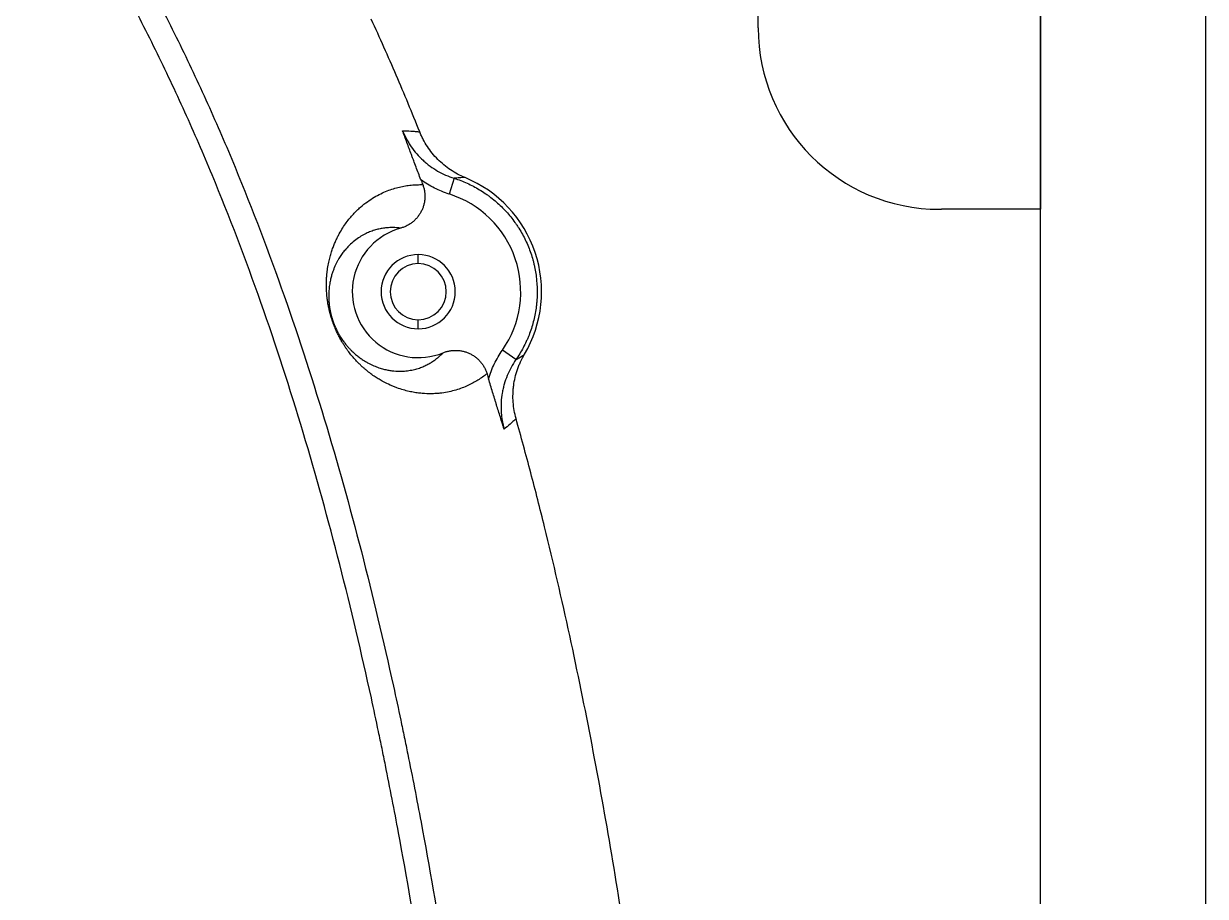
# Model space of a CAD drawing. Header units: millimetres. Extents: x -33000 to 294000, y 0 to 42408.
# Drawn here: x 57414.5 to 57486.2, y 18822.9 to 18875.9 of the extents above; entities that cross this region are included whole.
import ezdxf

# ---------------------------------------------------------------- set-up
doc = ezdxf.new("R2010")
doc.units = ezdxf.units.MM
doc.header["$LTSCALE"] = 50
doc.linetypes.add('DASHDOT', pattern=[22, 20, -1, 0, -1])
doc.layers.add('arch', color=8, linetype='Continuous')

msp = doc.modelspace()

# ---------------------------------------------------------------- linework, layer by layer
at = {"layer": 'arch'}
for p, q in [((57486.206, 20554.605), (57486.206, 18334.605)), ((57476.206, 18344.605), (57476.206, 19804.605))]:
    msp.add_line(p, q, dxfattribs=at)
at = {"layer": 'arch', "linetype": 'DASHDOT'}
for p, q in [((57476.206, 18924.604), (57476.206, 18864.604)), ((57459.082, 18875.605), (57459.082, 18913.605)), ((57476.206, 18864.604), (57470.206, 18864.604))]:
    msp.add_line(p, q, dxfattribs=at)
at = {"layer": 'arch', "linetype": 'Continuous'}
for p, q in [((57440.636, 18866.486), (57440.334, 18865.532)), ((57438.458, 18861.305), (57438.458, 18861.855)), ((57438.458, 18857.355), (57438.458, 18857.905)), ((57444.381, 18855.481), (57443.56, 18856.053))]:
    msp.add_line(p, q, dxfattribs=at)
at = {"layer": 'arch', "linetype": 'DASHDOT'}
for centre, start in [((57470.082, 18875.605), 180), ((57470.206, 18875.604), 269.35263)]:
    msp.add_arc(centre, 11, start, 270, dxfattribs=at)
at = {"layer": 'arch', "linetype": 'Continuous'}
for radius, start, end in [(7.482, 329.46709, 67.6557), (6.217, 325.15351, 72.43829), (4, 105.43805, 292.09048), (2.25, 90, 270), (2.25, 270, 90), (1.7, 90, 270), (1.7, 270, 90)]:
    msp.add_arc((57438.458, 18859.605), radius, start, end, dxfattribs=at)
for points, knots in [([(57311.261, 18936.073, 0), (57314.055, 18935.857, 0), (57316.84, 18935.597, 0), (57322.388, 18934.985, 0), (57325.152, 18934.633, 0), (57330.658, 18933.83, 0), (57333.4, 18933.38, 0), (57338.86, 18932.373, 0), (57341.578, 18931.816, 0), (57346.988, 18930.586, 0), (57349.68, 18929.913, 0), (57355.036, 18928.438, 0), (57357.699, 18927.636, 0), (57361.67, 18926.326, 0), (57362.99, 18925.871, 0), (57365.621, 18924.924, 0), (57366.932, 18924.431, 0), (57368.892, 18923.661, 0), (57369.87, 18923.269, 0), (57370.846, 18922.865, 0), (57371.333, 18922.66, 0), (57371.496, 18922.592, 0), (57371.82, 18922.455, 0), (57373.278, 18921.834, 0), (57374.722, 18921.189, 0), (57377.265, 18920.004, 0), (57379.784, 18918.78, 0), (57383.49, 18916.821, 0), (57385.91, 18915.429, 0), (57388.302, 18913.993, 0), (57389.485, 18913.252, 0), (57391.823, 18911.724, 0), (57392.978, 18910.936, 0), (57395.258, 18909.312, 0), (57396.383, 18908.475, 0), (57398.048, 18907.18, 0), (57398.874, 18906.523, 0), (57399.828, 18905.74, 0), (57400.234, 18905.4, 0), (57400.505, 18905.172, 0), (57400.64, 18905.058, 0), (57401.85, 18904.03, 0), (57402.901, 18903.095, 0), (57404.952, 18901.185, 0), (57405.953, 18900.209, 0), (57407.903, 18898.217, 0), (57408.853, 18897.201, 0), (57410.701, 18895.127, 0), (57411.6, 18894.069, 0), (57413.347, 18891.912, 0), (57414.194, 18890.813, 0), (57415.837, 18888.572, 0), (57416.632, 18887.431, 0), (57417.786, 18885.687, 0), (57418.164, 18885.1, 0), (57418.907, 18883.916, 0), (57419.271, 18883.319, 0), (57419.989, 18882.115, 0), (57420.342, 18881.508, 0), (57421.036, 18880.285, 0), (57421.377, 18879.668, 0), (57421.797, 18878.892, 0), (57421.881, 18878.737, 0), (57422.047, 18878.426, 0), (57422.13, 18878.27, 0), (57422.378, 18877.802, 0), (57422.869, 18876.865, 0), (57423.346, 18875.924, 0), (57424.283, 18874.034, 0), (57424.885, 18872.767, 0), (57426.046, 18870.218, 0), (57426.605, 18868.937, 0), (57428.222, 18865.072, 0), (57429.221, 18862.468, 0), (57431.085, 18857.215, 0), (57431.95, 18854.566, 0), (57433.562, 18849.228, 0), (57434.31, 18846.539, 0), (57435.704, 18841.127, 0), (57436.35, 18838.404, 0), (57437.103, 18834.981, 0), (57437.324, 18833.953, 0), (57437.539, 18832.922, 0), (57437.682, 18832.235, 0), (57437.752, 18831.891, 0), (57438.101, 18830.171, 0), (57438.369, 18828.795, 0), (57439.143, 18824.667, 0), (57439.619, 18821.914, 0), (57440.499, 18816.406, 0), (57440.904, 18813.651, 0), (57442.026, 18805.385, 0), (57442.651, 18799.871, 0), (57443.445, 18791.597, 0), (57443.686, 18788.839, 0), (57444.119, 18783.32, 0), (57444.31, 18780.561, 0), (57444.814, 18772.28, 0), (57445.293, 18761.234, 0), (57445.44, 18750.181, 0), (57445.441, 18739.125, 0), (57445.368, 18733.595, 0), (57445.056, 18722.531, 0), (57444.817, 18716.997, 0), (57444.314, 18708.693, 0), (57444.122, 18705.924, 0), (57443.688, 18700.386, 0), (57443.446, 18697.616, 0), (57442.914, 18692.076, 0), (57442.624, 18689.305, 0), (57442.147, 18685.147, 0), (57441.981, 18683.761, 0), (57441.634, 18680.989, 0), (57441.453, 18679.603, 0), (57440.511, 18672.671, 0), (57439.635, 18667.154, 0), (57438.09, 18658.931, 0), (57437.537, 18656.198, 0), (57436.339, 18650.755, 0), (57435.695, 18648.044, 0), (57434.304, 18642.645, 0), (57433.556, 18639.958, 0), (57431.94, 18634.611, 0), (57431.071, 18631.951, 0), (57430.015, 18628.978, 0), (57429.897, 18628.648, 0), (57429.657, 18627.988, 0), (57429.537, 18627.658, 0), (57429.172, 18626.672, 0), (57428.429, 18624.705, 0), (57427.647, 18622.759, 0), (57426.028, 18618.896, 0), (57424.874, 18616.36, 0), (57423.327, 18613.246, 0), (57423.012, 18612.626, 0), (57422.372, 18611.391, 0), (57422.047, 18610.776, 0), (57421.054, 18608.942, 0), (57420.369, 18607.731, 0), (57419.301, 18605.936, 0), (57418.938, 18605.341, 0), (57418.197, 18604.159, 0), (57417.82, 18603.572, 0), (57416.665, 18601.823, 0), (57415.865, 18600.673, 0), (57414.618, 18598.972, 0), (57414.195, 18598.409, 0), (57413.657, 18597.711, 0), (57413.549, 18597.571, 0), (57413.332, 18597.293, 0), (57413.005, 18596.877, 0), (57411.795, 18595.366, 0), (57410.661, 18594.033, 0), (57408.801, 18591.949, 0), (57407.849, 18590.932, 0), (57405.902, 18588.948, 0), (57404.908, 18587.979, 0), (57402.877, 18586.091, 0), (57401.841, 18585.17, 0), (57399.729, 18583.374, 0), (57398.653, 18582.499, 0), (57396.462, 18580.792, 0), (57395.348, 18579.961, 0), (57393.081, 18578.342, 0), (57391.928, 18577.554, 0), (57390.172, 18576.403, 0), (57389.288, 18575.835, 0), (57388.243, 18575.187, 0), (57387.793, 18574.912, 0), (57387.493, 18574.729, 0), (57387.342, 18574.638, 0), (57385.985, 18573.822, 0), (57384.77, 18573.121, 0), (57382.32, 18571.768, 0), (57379.851, 18570.461, 0), (57377.348, 18569.243, 0), (57373.569, 18567.478, 0), (57371.017, 18566.385, 0), (57365.855, 18564.349, 0), (57363.244, 18563.406, 0), (57357.969, 18561.655, 0), (57355.306, 18560.848, 0), (57351.273, 18559.731, 0), (57349.923, 18559.374, 0), (57347.888, 18558.861, 0), (57347.209, 18558.694, 0), (57346.187, 18558.449, 0), (57345.847, 18558.368, 0), (57345.164, 18558.208, 0), (57343.457, 18557.813, 0), (57341.745, 18557.442, 0), (57339.686, 18557.017, 0), (57338.999, 18556.879, 0), (57337.624, 18556.61, 0), (57336.936, 18556.479, 0), (57333.493, 18555.842, 0), (57330.731, 18555.388, 0), (57325.192, 18554.579, 0), (57322.415, 18554.225, 0), (57318.239, 18553.765, 0), (57316.846, 18553.623, 0), (57314.055, 18553.361, 0), (57312.659, 18553.242, 0), (57311.262, 18553.134, 0)], [0, 0, 0, 0, 0.015625, 0.015625, 0.03125, 0.03125, 0.046875, 0.046875, 0.0625, 0.0625, 0.078125, 0.078125, 0.09375, 0.09375, 0.101562, 0.101562, 0.109375, 0.109375, 0.113281, 0.115234, 0.115234, 0.116211, 0.116211, 0.117187, 0.125, 0.125, 0.132812, 0.140625, 0.148437, 0.148437, 0.15625, 0.15625, 0.164062, 0.164062, 0.171875, 0.171875, 0.175781, 0.177734, 0.178711, 0.178711, 0.179687, 0.179687, 0.1875, 0.1875, 0.195312, 0.195312, 0.203125, 0.203125, 0.210937, 0.210937, 0.21875, 0.21875, 0.226562, 0.226562, 0.230469, 0.230469, 0.234375, 0.234375, 0.238281, 0.238281, 0.242187, 0.242187, 0.243164, 0.243164, 0.244141, 0.244141, 0.246094, 0.25, 0.25, 0.257812, 0.257812, 0.265625, 0.265625, 0.28125, 0.28125, 0.296875, 0.296875, 0.3125, 0.3125, 0.328125, 0.328125, 0.332031, 0.333984, 0.333984, 0.335937, 0.335937, 0.34375, 0.34375, 0.359375, 0.359375, 0.375, 0.375, 0.40625, 0.40625, 0.421875, 0.421875, 0.4375, 0.4375, 0.46875, 0.5, 0.5, 0.53125, 0.53125, 0.5625, 0.5625, 0.578125, 0.578125, 0.59375, 0.59375, 0.609375, 0.609375, 0.617187, 0.617187, 0.625, 0.625, 0.65625, 0.65625, 0.671875, 0.671875, 0.6875, 0.6875, 0.703125, 0.703125, 0.71875, 0.71875, 0.720703, 0.720703, 0.722656, 0.722656, 0.726562, 0.734375, 0.734375, 0.75, 0.75, 0.753906, 0.753906, 0.757812, 0.757812, 0.765625, 0.765625, 0.769531, 0.769531, 0.773437, 0.773437, 0.78125, 0.78125, 0.785156, 0.785156, 0.786133, 0.786133, 0.787109, 0.789062, 0.796875, 0.796875, 0.804687, 0.804687, 0.8125, 0.8125, 0.820312, 0.820312, 0.828125, 0.828125, 0.835937, 0.835937, 0.84375, 0.84375, 0.847656, 0.849609, 0.850586, 0.850586, 0.851562, 0.851562, 0.859375, 0.859375, 0.867187, 0.875, 0.875, 0.890625, 0.890625, 0.90625, 0.90625, 0.921875, 0.921875, 0.929687, 0.929687, 0.933594, 0.933594, 0.935547, 0.935547, 0.9375, 0.945312, 0.945312, 0.949219, 0.949219, 0.953125, 0.953125, 0.96875, 0.96875, 0.984375, 0.984375, 0.992187, 0.992187, 1, 1, 1, 1]), ([(57311.146, 18554.627, 0), (57313.918, 18554.842, 0), (57316.683, 18555.1, 0), (57322.196, 18555.708, 0), (57324.944, 18556.058, 0), (57330.422, 18556.856, 0), (57333.152, 18557.304, 0), (57338.594, 18558.308, 0), (57341.305, 18558.863, 0), (57346.705, 18560.092, 0), (57349.395, 18560.766, 0), (57353.412, 18561.874, 0), (57354.748, 18562.26, 0), (57356.414, 18562.765, 0), (57356.747, 18562.867, 0), (57357.412, 18563.073, 0), (57358.408, 18563.385, 0), (57359.401, 18563.706, 0), (57362.699, 18564.798, 0), (57365.308, 18565.74, 0), (57370.462, 18567.771, 0), (57373.006, 18568.861, 0), (57376.769, 18570.619, 0), (57379.259, 18571.833, 0), (57381.711, 18573.133, 0), (57384.144, 18574.479, 0), (57385.35, 18575.175, 0), (57386.695, 18575.986, 0), (57386.844, 18576.077, 0), (57387.142, 18576.258, 0), (57387.587, 18576.531, 0), (57388.622, 18577.175, 0), (57389.499, 18577.739, 0), (57391.238, 18578.882, 0), (57392.379, 18579.665, 0), (57394.624, 18581.274, 0), (57395.728, 18582.1, 0), (57397.897, 18583.796, 0), (57398.962, 18584.666, 0), (57401.052, 18586.451, 0), (57402.077, 18587.366, 0), (57404.086, 18589.245, 0), (57405.07, 18590.208, 0), (57406.994, 18592.182, 0), (57407.935, 18593.194, 0), (57409.773, 18595.268, 0), (57410.67, 18596.329, 0), (57411.762, 18597.689, 0), (57411.98, 18597.963, 0), (57412.303, 18598.376, 0), (57412.411, 18598.514, 0), (57412.625, 18598.79, 0), (57413.158, 18599.484, 0), (57413.679, 18600.183, 0), (57414.906, 18601.874, 0), (57415.694, 18603.018, 0), (57417.209, 18605.337, 0), (57417.936, 18606.512, 0), (57419.337, 18608.891, 0), (57420.01, 18610.095, 0), (57421.313, 18612.525, 0), (57421.942, 18613.752, 0), (57423.768, 18617.466, 0), (57424.903, 18619.986, 0), (57426.495, 18623.823, 0), (57427.264, 18625.756, 0), (57427.994, 18627.709, 0), (57428.293, 18628.526, 0), (57428.353, 18628.689, 0), (57428.471, 18629.017, 0), (57428.648, 18629.507, 0), (57428.823, 18629.999, 0), (57429.861, 18632.949, 0), (57430.714, 18635.588, 0), (57432.302, 18640.893, 0), (57433.036, 18643.559, 0), (57434.403, 18648.915, 0), (57435.036, 18651.604, 0), (57436.213, 18657.004, 0), (57436.757, 18659.714, 0), (57437.77, 18665.151, 0), (57438.473, 18669.242, 0), (57439.204, 18674.036, 0), (57439.548, 18676.437, 0), (57439.692, 18677.468, 0), (57439.787, 18678.155, 0), (57439.833, 18678.498, 0), (57440.251, 18681.591, 0), (57440.931, 18687.088, 0), (57441.502, 18692.583, 0), (57442.026, 18698.076, 0), (57442.264, 18700.822, 0), (57442.691, 18706.313, 0), (57442.88, 18709.058, 0), (57443.376, 18717.292, 0), (57443.611, 18722.778, 0), (57443.917, 18733.748, 0), (57443.988, 18739.231, 0), (57443.987, 18750.193, 0), (57443.913, 18755.673, 0), (57443.603, 18766.628, 0), (57443.366, 18772.104, 0), (57442.869, 18780.314, 0), (57442.68, 18783.051, 0), (57442.253, 18788.522, 0), (57442.015, 18791.257, 0), (57441.23, 18799.461, 0), (57440.614, 18804.928, 0), (57439.507, 18813.124, 0), (57439.108, 18815.855, 0), (57438.24, 18821.317, 0), (57437.772, 18824.046, 0), (57437.009, 18828.14, 0), (57436.745, 18829.504, 0), (57436.402, 18831.209, 0), (57436.332, 18831.55, 0), (57436.192, 18832.232, 0), (57435.98, 18833.254, 0), (57435.18, 18836.994, 0), (57434.384, 18840.371, 0), (57433.011, 18845.741, 0), (57432.275, 18848.408, 0), (57430.687, 18853.705, 0), (57429.835, 18856.334, 0), (57428, 18861.546, 0), (57427.016, 18864.13, 0), (57425.423, 18867.966, 0), (57424.323, 18870.511, 0), (57423.137, 18873.026, 0), (57422.214, 18874.901, 0), (57421.744, 18875.836, 0), (57421.18, 18876.921, 0), (57420.934, 18877.385, 0), (57420.77, 18877.694, 0), (57420.688, 18877.848, 0), (57419.942, 18879.236, 0), (57419.259, 18880.453, 0), (57418.197, 18882.249, 0), (57417.837, 18882.843, 0), (57417.104, 18884.02, 0), (57416.731, 18884.603, 0), (57415.593, 18886.337, 0), (57414.808, 18887.472, 0), (57413.185, 18889.699, 0), (57412.348, 18890.791, 0), (57410.622, 18892.934, 0), (57409.733, 18893.985, 0), (57407.905, 18896.046, 0), (57406.965, 18897.055, 0), (57405.035, 18899.033, 0), (57404.045, 18900.002, 0), (57402.014, 18901.898, 0), (57400.973, 18902.826, 0), (57399.774, 18903.847, 0), (57399.641, 18903.96, 0), (57399.373, 18904.186, 0), (57399.238, 18904.298, 0), (57398.835, 18904.634, 0), (57398.024, 18905.301, 0), (57397.205, 18905.954, 0), (57395.555, 18907.238, 0), (57394.44, 18908.069, 0), (57392.179, 18909.68, 0), (57391.035, 18910.462, 0), (57388.717, 18911.977, 0), (57387.544, 18912.712, 0), (57385.171, 18914.136, 0), (57382.772, 18915.515, 0), (57379.096, 18917.457, 0), (57376.597, 18918.67, 0), (57374.075, 18919.844, 0), (57372.802, 18920.411, 0), (57371.358, 18921.029, 0), (57371.197, 18921.097, 0), (57370.875, 18921.233, 0), (57370.714, 18921.301, 0), (57370.231, 18921.503, 0), (57369.263, 18921.903, 0), (57368.293, 18922.292, 0), (57366.35, 18923.054, 0), (57365.049, 18923.542, 0), (57362.44, 18924.48, 0), (57361.131, 18924.93, 0), (57357.193, 18926.227, 0), (57354.552, 18927.02, 0), (57349.241, 18928.48, 0), (57346.572, 18929.146, 0), (57341.207, 18930.364, 0), (57338.511, 18930.915, 0), (57333.097, 18931.912, 0), (57330.378, 18932.358, 0), (57324.919, 18933.152, 0), (57322.178, 18933.501, 0), (57316.677, 18934.107, 0), (57313.916, 18934.365, 0), (57311.146, 18934.58, 0)], [0, 0, 0, 0, 0.015625, 0.015625, 0.03125, 0.03125, 0.046875, 0.046875, 0.0625, 0.0625, 0.078125, 0.078125, 0.085938, 0.085938, 0.087891, 0.087891, 0.089844, 0.09375, 0.09375, 0.109375, 0.109375, 0.125, 0.125, 0.132812, 0.140625, 0.140625, 0.148437, 0.148437, 0.149414, 0.149414, 0.150391, 0.152344, 0.15625, 0.15625, 0.164062, 0.164062, 0.171875, 0.171875, 0.179687, 0.179687, 0.1875, 0.1875, 0.195312, 0.195312, 0.203125, 0.203125, 0.210938, 0.210938, 0.212891, 0.212891, 0.213867, 0.213867, 0.214844, 0.21875, 0.21875, 0.226563, 0.226563, 0.234375, 0.234375, 0.242188, 0.242188, 0.25, 0.25, 0.265625, 0.265625, 0.273438, 0.277344, 0.277344, 0.27832, 0.27832, 0.279297, 0.28125, 0.28125, 0.296875, 0.296875, 0.3125, 0.3125, 0.328125, 0.328125, 0.34375, 0.34375, 0.359375, 0.367188, 0.371094, 0.373047, 0.373047, 0.375, 0.375, 0.390625, 0.40625, 0.40625, 0.421875, 0.421875, 0.4375, 0.4375, 0.46875, 0.46875, 0.5, 0.5, 0.53125, 0.53125, 0.5625, 0.5625, 0.578125, 0.578125, 0.59375, 0.59375, 0.625, 0.625, 0.640625, 0.640625, 0.65625, 0.65625, 0.664063, 0.664063, 0.666016, 0.666016, 0.667969, 0.671875, 0.6875, 0.6875, 0.703125, 0.703125, 0.71875, 0.71875, 0.734375, 0.734375, 0.742188, 0.75, 0.75, 0.753906, 0.755859, 0.756836, 0.756836, 0.757813, 0.757813, 0.765625, 0.765625, 0.769531, 0.769531, 0.773438, 0.773438, 0.78125, 0.78125, 0.789063, 0.789063, 0.796875, 0.796875, 0.804688, 0.804688, 0.8125, 0.8125, 0.820313, 0.820313, 0.821289, 0.821289, 0.822266, 0.822266, 0.824219, 0.828125, 0.828125, 0.835938, 0.835938, 0.84375, 0.84375, 0.851563, 0.851563, 0.859375, 0.867188, 0.875, 0.875, 0.882813, 0.882813, 0.883789, 0.883789, 0.884766, 0.884766, 0.886719, 0.890625, 0.890625, 0.898438, 0.898438, 0.90625, 0.90625, 0.921875, 0.921875, 0.9375, 0.9375, 0.953125, 0.953125, 0.96875, 0.96875, 0.984375, 0.984375, 1, 1, 1, 1]), ([(57438.548, 18869.303, 0), (57438.088, 18870.454, 0), (57437.614, 18871.599, 0), (57436.635, 18873.877, 0), (57436.131, 18875.009, 0), (57435.61, 18876.134, 0)], [0, 0, 0, 0, 0.5, 0.5, 1, 1, 1, 1]), ([(57437.505, 18869.369, 0), (57437.575, 18869.198, 0), (57437.653, 18869.032, 0), (57437.785, 18868.79, 0), (57437.831, 18868.71, 0), (57437.904, 18868.593, 0), (57437.928, 18868.554, 0), (57437.979, 18868.477, 0), (57438.005, 18868.439, 0), (57438.136, 18868.25, 0), (57438.249, 18868.106, 0), (57438.489, 18867.831, 0), (57438.616, 18867.701, 0), (57438.817, 18867.516, 0), (57438.886, 18867.456, 0), (57438.992, 18867.368, 0), (57439.028, 18867.339, 0), (57439.101, 18867.283, 0), (57439.138, 18867.255, 0), (57439.324, 18867.119, 0), (57439.477, 18867.018, 0), (57439.792, 18866.836, 0), (57439.955, 18866.753, 0), (57440.288, 18866.606, 0), (57440.46, 18866.541, 0), (57440.636, 18866.486, 0)], [0, 0, 0, 0, 0.125, 0.125, 0.1875, 0.1875, 0.21875, 0.21875, 0.25, 0.25, 0.375, 0.375, 0.5, 0.5, 0.5625, 0.5625, 0.59375, 0.59375, 0.625, 0.625, 0.75, 0.75, 0.875, 0.875, 1, 1, 1, 1]), ([(57438.618, 18866.397, 0), (57438.568, 18866.528, 0), (57438.519, 18866.658, 0), (57438.421, 18866.915, 0), (57438.373, 18867.043, 0), (57438.278, 18867.297, 0), (57438.23, 18867.423, 0), (57438.16, 18867.611, 0), (57438.137, 18867.674, 0), (57438.09, 18867.799, 0), (57438.067, 18867.861, 0), (57437.952, 18868.17, 0), (57437.862, 18868.413, 0), (57437.727, 18868.774, 0), (57437.683, 18868.894, 0), (57437.616, 18869.072, 0), (57437.583, 18869.162, 0), (57437.544, 18869.266, 0), (57437.527, 18869.31, 0), (57437.516, 18869.34, 0), (57437.51, 18869.355, 0), (57437.505, 18869.369, 0)], [0, 0, 0, 0, 0.125, 0.125, 0.25, 0.25, 0.375, 0.375, 0.4375, 0.4375, 0.5, 0.5, 0.75, 0.75, 0.875, 0.875, 0.9375, 0.96875, 0.984375, 0.984375, 1, 1, 1, 1]), ([(57437.505, 18869.369, 0), (57437.673, 18869.367, 0), (57437.841, 18869.362, 0), (57438.099, 18869.346, 0), (57438.186, 18869.34, 0), (57438.364, 18869.324, 0), (57438.454, 18869.315, 0), (57438.548, 18869.303, 0)], [0, 0, 0, 0, 0.5, 0.5, 0.75, 0.75, 1, 1, 1, 1]), ([(57441.303, 18866.526, 0), (57441.146, 18866.59, 0), (57440.994, 18866.661, 0), (57440.7, 18866.818, 0), (57440.415, 18866.989, 0), (57440.148, 18867.187, 0), (57439.891, 18867.398, 0), (57439.767, 18867.511, 0), (57439.528, 18867.751, 0), (57439.416, 18867.876, 0), (57439.205, 18868.135, 0), (57439.008, 18868.405, 0), (57438.838, 18868.693, 0), (57438.74, 18868.879, 0), (57438.721, 18868.917, 0), (57438.684, 18868.993, 0), (57438.666, 18869.031, 0), (57438.613, 18869.146, 0), (57438.579, 18869.224, 0), (57438.548, 18869.303, 0)], [0, 0, 0, 0, 0.125, 0.125, 0.25, 0.375, 0.375, 0.5, 0.5, 0.625, 0.625, 0.75, 0.875, 0.875, 0.90625, 0.90625, 0.9375, 0.9375, 1, 1, 1, 1]), ([(57442.63, 18854.626, 0), (57442.542, 18854.557, 0), (57442.453, 18854.49, 0), (57442.271, 18854.361, 0), (57442.178, 18854.299, 0), (57441.985, 18854.179, 0), (57441.886, 18854.121, 0), (57441.681, 18854.01, 0), (57441.574, 18853.957, 0), (57441.354, 18853.856, 0), (57441.239, 18853.807, 0), (57441, 18853.717, 0), (57440.875, 18853.675, 0), (57440.615, 18853.597, 0), (57440.479, 18853.563, 0), (57440.194, 18853.502, 0), (57440.045, 18853.476, 0), (57439.809, 18853.446, 0), (57439.729, 18853.437, 0), (57439.564, 18853.423, 0), (57439.48, 18853.418, 0), (57439.22, 18853.408, 0), (57439.038, 18853.409, 0), (57438.75, 18853.426, 0), (57438.651, 18853.434, 0), (57438.447, 18853.457, 0), (57438.342, 18853.471, 0), (57438.127, 18853.507, 0), (57438.015, 18853.528, 0), (57437.786, 18853.58, 0), (57437.668, 18853.61, 0), (57437.424, 18853.682, 0), (57437.297, 18853.722, 0), (57437.101, 18853.794, 0), (57437.035, 18853.819, 0), (57436.899, 18853.874, 0), (57436.83, 18853.903, 0), (57436.619, 18853.998, 0), (57436.473, 18854.069, 0), (57436.243, 18854.194, 0), (57436.165, 18854.239, 0), (57436.006, 18854.335, 0), (57435.924, 18854.387, 0), (57435.757, 18854.498, 0), (57435.671, 18854.558, 0), (57435.495, 18854.688, 0), (57435.404, 18854.759, 0), (57435.264, 18854.874, 0), (57435.217, 18854.914, 0), (57435.121, 18854.999, 0), (57435.072, 18855.043, 0), (57434.972, 18855.135, 0), (57434.922, 18855.184, 0), (57434.819, 18855.286, 0), (57434.766, 18855.339, 0), (57434.686, 18855.425, 0), (57434.659, 18855.454, 0), (57434.604, 18855.515, 0), (57434.576, 18855.546, 0), (57434.492, 18855.642, 0), (57434.435, 18855.71, 0), (57434.318, 18855.855, 0), (57434.257, 18855.933, 0), (57434.164, 18856.06, 0), (57434.133, 18856.104, 0), (57434.068, 18856.197, 0), (57434.035, 18856.245, 0), (57433.969, 18856.346, 0), (57433.934, 18856.4, 0), (57433.864, 18856.513, 0), (57433.829, 18856.572, 0), (57433.756, 18856.698, 0), (57433.719, 18856.764, 0), (57433.671, 18856.854, 0), (57433.662, 18856.872, 0), (57433.642, 18856.91, 0), (57433.633, 18856.928, 0), (57433.604, 18856.986, 0), (57433.584, 18857.025, 0), (57433.544, 18857.107, 0), (57433.525, 18857.149, 0), (57433.484, 18857.236, 0), (57433.464, 18857.282, 0), (57433.434, 18857.353, 0), (57433.423, 18857.377, 0), (57433.403, 18857.426, 0), (57433.392, 18857.451, 0), (57433.362, 18857.526, 0), (57433.342, 18857.578, 0), (57433.312, 18857.657, 0), (57433.302, 18857.683, 0), (57433.283, 18857.737, 0), (57433.273, 18857.764, 0), (57433.245, 18857.846, 0), (57433.209, 18857.954, 0), (57433.176, 18858.061, 0), (57433.157, 18858.127, 0), (57433.153, 18858.14, 0), (57433.145, 18858.167, 0), (57433.134, 18858.206, 0), (57433.124, 18858.244, 0), (57433.103, 18858.32, 0), (57433.091, 18858.369, 0), (57433.073, 18858.441, 0), (57433.068, 18858.465, 0), (57433.057, 18858.512, 0), (57433.052, 18858.535, 0), (57433.036, 18858.604, 0), (57433.027, 18858.648, 0), (57433.01, 18858.734, 0), (57433.002, 18858.775, 0), (57432.98, 18858.896, 0), (57432.968, 18858.973, 0), (57432.955, 18859.064, 0), (57432.952, 18859.082, 0), (57432.947, 18859.118, 0), (57432.945, 18859.136, 0), (57432.938, 18859.188, 0), (57432.934, 18859.222, 0), (57432.923, 18859.321, 0), (57432.917, 18859.384, 0), (57432.907, 18859.506, 0), (57432.902, 18859.564, 0), (57432.896, 18859.676, 0), (57432.893, 18859.73, 0), (57432.89, 18859.835, 0), (57432.889, 18859.886, 0), (57432.887, 18860.034, 0), (57432.888, 18860.127, 0), (57432.892, 18860.261, 0), (57432.894, 18860.304, 0), (57432.898, 18860.389, 0), (57432.901, 18860.43, 0), (57432.909, 18860.552, 0), (57432.916, 18860.629, 0), (57432.931, 18860.777, 0), (57432.94, 18860.848, 0), (57432.968, 18861.053, 0), (57432.99, 18861.18, 0), (57433.037, 18861.42, 0), (57433.063, 18861.533, 0), (57433.117, 18861.746, 0), (57433.145, 18861.847, 0), (57433.205, 18862.04, 0), (57433.235, 18862.132, 0), (57433.298, 18862.308, 0), (57433.33, 18862.392, 0), (57433.396, 18862.553, 0), (57433.429, 18862.63, 0), (57433.496, 18862.779, 0), (57433.531, 18862.851, 0), (57433.6, 18862.989, 0), (57433.634, 18863.055, 0), (57433.739, 18863.247, 0), (57433.81, 18863.366, 0), (57433.953, 18863.589, 0), (57434.024, 18863.693, 0), (57434.168, 18863.89, 0), (57434.24, 18863.982, 0), (57434.384, 18864.156, 0), (57434.456, 18864.238, 0), (57434.599, 18864.393, 0), (57434.671, 18864.466, 0), (57434.813, 18864.605, 0), (57434.884, 18864.67, 0), (57435.096, 18864.856, 0), (57435.236, 18864.966, 0), (57435.512, 18865.166, 0), (57435.649, 18865.255, 0), (57435.919, 18865.415, 0), (57436.052, 18865.486, 0), (57436.315, 18865.614, 0), (57436.444, 18865.67, 0), (57436.7, 18865.771, 0), (57436.826, 18865.814, 0), (57437.074, 18865.891, 0), (57437.197, 18865.924, 0), (57437.44, 18865.981, 0), (57437.56, 18866.005, 0), (57437.798, 18866.044, 0), (57438.034, 18866.074, 0), (57438.383, 18866.098, 0), (57438.616, 18866.101, 0), (57438.732, 18866.099, 0)], [0, 0, 0, 0, 0.03125, 0.03125, 0.0625, 0.0625, 0.09375, 0.09375, 0.125, 0.125, 0.15625, 0.15625, 0.1875, 0.1875, 0.21875, 0.21875, 0.25, 0.25, 0.265625, 0.265625, 0.28125, 0.28125, 0.3125, 0.3125, 0.328125, 0.328125, 0.34375, 0.34375, 0.359375, 0.359375, 0.375, 0.375, 0.390625, 0.390625, 0.398438, 0.398438, 0.40625, 0.40625, 0.421875, 0.421875, 0.429688, 0.429688, 0.4375, 0.4375, 0.445313, 0.445313, 0.453125, 0.453125, 0.457031, 0.457031, 0.460938, 0.460938, 0.464844, 0.464844, 0.46875, 0.46875, 0.470703, 0.470703, 0.472656, 0.472656, 0.476563, 0.476563, 0.480469, 0.480469, 0.482422, 0.482422, 0.484375, 0.484375, 0.486328, 0.486328, 0.488281, 0.488281, 0.490234, 0.490234, 0.490723, 0.490723, 0.491211, 0.491211, 0.492188, 0.492188, 0.493164, 0.493164, 0.494141, 0.494141, 0.494629, 0.494629, 0.495117, 0.495117, 0.496094, 0.496094, 0.496582, 0.496582, 0.49707, 0.49707, 0.498047, 0.499023, 0.499023, 0.499268, 0.499268, 0.499512, 0.5, 0.5, 0.500977, 0.500977, 0.501465, 0.501465, 0.501953, 0.501953, 0.50293, 0.50293, 0.503906, 0.503906, 0.505859, 0.505859, 0.506348, 0.506348, 0.506836, 0.506836, 0.507813, 0.507813, 0.509766, 0.509766, 0.511719, 0.511719, 0.513672, 0.513672, 0.515625, 0.515625, 0.519531, 0.519531, 0.521484, 0.521484, 0.523438, 0.523438, 0.527344, 0.527344, 0.53125, 0.53125, 0.539063, 0.539063, 0.546875, 0.546875, 0.554688, 0.554688, 0.5625, 0.5625, 0.570313, 0.570313, 0.578125, 0.578125, 0.585938, 0.585938, 0.59375, 0.59375, 0.609375, 0.609375, 0.625, 0.625, 0.640625, 0.640625, 0.65625, 0.65625, 0.671875, 0.671875, 0.6875, 0.6875, 0.71875, 0.71875, 0.75, 0.75, 0.78125, 0.78125, 0.8125, 0.8125, 0.84375, 0.84375, 0.875, 0.875, 0.90625, 0.90625, 0.9375, 0.96875, 1, 1, 1, 1]), ([(57438.732, 18866.099, 0), (57438.757, 18866.034, 0), (57438.8, 18865.901, 0), (57438.828, 18865.766, 0), (57438.85, 18865.629, 0), (57438.857, 18865.56, 0), (57438.864, 18865.42, 0), (57438.864, 18865.281, 0), (57438.842, 18865.075, 0), (57438.813, 18864.939, 0), (57438.786, 18864.838, 0), (57438.776, 18864.804, 0), (57438.754, 18864.738, 0), (57438.743, 18864.705, 0), (57438.706, 18864.608, 0), (57438.649, 18864.482, 0), (57438.58, 18864.362, 0), (57438.524, 18864.274, 0), (57438.504, 18864.246, 0), (57438.463, 18864.189, 0), (57438.442, 18864.161, 0), (57438.376, 18864.08, 0), (57438.284, 18863.977, 0), (57438.182, 18863.884, 0), (57438.101, 18863.818, 0), (57438.074, 18863.797, 0), (57438.017, 18863.756, 0), (57437.988, 18863.736, 0), (57437.901, 18863.679, 0), (57437.781, 18863.609, 0), (57437.593, 18863.523, 0), (57437.461, 18863.479, 0), (57437.393, 18863.461, 0)], [0, 0, 0, 0, 0.0625, 0.125, 0.125, 0.1875, 0.1875, 0.25, 0.3125, 0.375, 0.375, 0.40625, 0.40625, 0.4375, 0.4375, 0.5, 0.5625, 0.5625, 0.59375, 0.59375, 0.625, 0.625, 0.6875, 0.75, 0.75, 0.78125, 0.78125, 0.8125, 0.8125, 0.875, 0.9375, 1, 1, 1, 1]), ([(57441.303, 18866.526, 0), (57441.242, 18866.527, 0), (57441.184, 18866.526, 0), (57441.069, 18866.523, 0), (57441.014, 18866.52, 0), (57440.849, 18866.509, 0), (57440.742, 18866.498, 0), (57440.636, 18866.486, 0)], [0, 0, 0, 0, 0.25, 0.25, 0.5, 0.5, 1, 1, 1, 1]), ([(57440.636, 18866.486, 0), (57440.907, 18866.4, 0), (57441.17, 18866.299, 0), (57441.681, 18866.069, 0), (57441.929, 18865.939, 0), (57442.29, 18865.722, 0), (57442.408, 18865.647, 0), (57442.583, 18865.527, 0), (57442.641, 18865.487, 0), (57442.756, 18865.403, 0), (57442.812, 18865.361, 0), (57443.093, 18865.144, 0), (57443.305, 18864.96, 0), (57443.706, 18864.568, 0), (57443.894, 18864.36, 0), (57444.159, 18864.033, 0), (57444.244, 18863.921, 0), (57444.368, 18863.748, 0), (57444.408, 18863.69, 0), (57444.487, 18863.572, 0), (57444.526, 18863.513, 0), (57444.714, 18863.214, 0), (57444.85, 18862.968, 0), (57445.091, 18862.462, 0), (57445.197, 18862.203, 0), (57445.333, 18861.804, 0), (57445.375, 18861.669, 0), (57445.432, 18861.464, 0), (57445.45, 18861.395, 0), (57445.484, 18861.258, 0), (57445.499, 18861.189, 0), (57445.574, 18860.844, 0), (57445.616, 18860.566, 0), (57445.669, 18860.009, 0), (57445.679, 18859.729, 0), (57445.67, 18859.306, 0), (57445.663, 18859.165, 0), (57445.649, 18858.989, 0), (57445.646, 18858.953, 0), (57445.639, 18858.883, 0), (57445.628, 18858.777, 0), (57445.615, 18858.672, 0), (57445.566, 18858.323, 0), (57445.455, 18857.773, 0), (57445.282, 18857.239, 0), (57445.154, 18856.911, 0), (57445.127, 18856.846, 0), (57445.072, 18856.715, 0), (57445.043, 18856.65, 0), (57444.954, 18856.457, 0), (57444.891, 18856.33, 0), (57444.691, 18855.956, 0), (57444.543, 18855.715, 0), (57444.381, 18855.481, 0)], [0, 0, 0, 0, 0.0625, 0.0625, 0.125, 0.125, 0.15625, 0.15625, 0.171875, 0.171875, 0.1875, 0.1875, 0.25, 0.25, 0.3125, 0.3125, 0.34375, 0.34375, 0.359375, 0.359375, 0.375, 0.375, 0.4375, 0.4375, 0.5, 0.5, 0.53125, 0.53125, 0.546875, 0.546875, 0.5625, 0.5625, 0.625, 0.625, 0.6875, 0.6875, 0.71875, 0.71875, 0.726562, 0.726562, 0.734375, 0.75, 0.75, 0.8125, 0.875, 0.875, 0.890625, 0.890625, 0.90625, 0.90625, 0.9375, 0.9375, 1, 1, 1, 1]), ([(57437.393, 18863.461, 0), (57437.235, 18863.481, 0), (57437.075, 18863.493, 0), (57436.83, 18863.495, 0), (57436.747, 18863.493, 0), (57436.579, 18863.483, 0), (57436.493, 18863.476, 0), (57436.32, 18863.453, 0), (57436.232, 18863.439, 0), (57436.052, 18863.402, 0), (57435.961, 18863.38, 0), (57435.775, 18863.326, 0), (57435.681, 18863.295, 0), (57435.488, 18863.222, 0), (57435.39, 18863.18, 0), (57435.19, 18863.084, 0), (57435.088, 18863.029, 0), (57434.881, 18862.904, 0), (57434.777, 18862.834, 0), (57434.564, 18862.674, 0), (57434.456, 18862.585, 0), (57434.321, 18862.459, 0), (57434.296, 18862.435, 0), (57434.271, 18862.41, 0)], [0, 0, 0, 0, 0.178086, 0.178086, 0.26713, 0.26713, 0.356173, 0.356173, 0.445216, 0.445216, 0.534259, 0.534259, 0.623303, 0.623303, 0.712346, 0.712346, 0.801389, 0.801389, 0.890432, 0.890432, 0.979476, 0.979476, 1, 1, 1, 1]), ([(57434.271, 18862.41, 0), (57434.241, 18862.381, 0), (57434.212, 18862.35, 0), (57434.127, 18862.261, 0), (57434.072, 18862.2, 0), (57433.961, 18862.068, 0), (57433.906, 18861.997, 0), (57433.796, 18861.846, 0), (57433.741, 18861.766, 0), (57433.659, 18861.635, 0), (57433.631, 18861.589, 0), (57433.577, 18861.495, 0), (57433.55, 18861.446, 0), (57433.47, 18861.293, 0), (57433.418, 18861.183, 0), (57433.342, 18861.001, 0), (57433.317, 18860.938, 0), (57433.269, 18860.804, 0), (57433.245, 18860.734, 0), (57433.2, 18860.586, 0), (57433.178, 18860.508, 0), (57433.137, 18860.341, 0), (57433.118, 18860.252, 0), (57433.091, 18860.109, 0), (57433.083, 18860.06, 0), (57433.068, 18859.957, 0), (57433.061, 18859.903, 0), (57433.048, 18859.791, 0), (57433.043, 18859.732, 0), (57433.036, 18859.639, 0), (57433.034, 18859.607, 0), (57433.031, 18859.541, 0), (57433.029, 18859.507, 0), (57433.026, 18859.403, 0), (57433.026, 18859.33, 0), (57433.028, 18859.211, 0), (57433.03, 18859.17, 0), (57433.034, 18859.084, 0), (57433.036, 18859.039, 0), (57433.043, 18858.944, 0), (57433.048, 18858.895, 0), (57433.056, 18858.815, 0), (57433.06, 18858.788, 0), (57433.067, 18858.731, 0), (57433.071, 18858.702, 0), (57433.08, 18858.642, 0), (57433.084, 18858.611, 0), (57433.095, 18858.545, 0), (57433.101, 18858.512, 0), (57433.115, 18858.441, 0), (57433.122, 18858.403, 0), (57433.135, 18858.344, 0), (57433.139, 18858.324, 0), (57433.149, 18858.282, 0), (57433.154, 18858.261, 0), (57433.17, 18858.196, 0), (57433.182, 18858.151, 0), (57433.198, 18858.09, 0), (57433.202, 18858.078, 0), (57433.209, 18858.053, 0), (57433.213, 18858.04, 0), (57433.224, 18858.002, 0), (57433.24, 18857.95, 0), (57433.257, 18857.897, 0), (57433.27, 18857.856, 0), (57433.275, 18857.843, 0), (57433.284, 18857.816, 0), (57433.289, 18857.802, 0), (57433.298, 18857.776, 0), (57433.303, 18857.762, 0), (57433.312, 18857.736, 0), (57433.327, 18857.697, 0), (57433.341, 18857.659, 0), (57433.356, 18857.622, 0), (57433.361, 18857.61, 0), (57433.371, 18857.585, 0), (57433.375, 18857.573, 0), (57433.39, 18857.538, 0), (57433.4, 18857.515, 0), (57433.428, 18857.449, 0), (57433.447, 18857.408, 0), (57433.482, 18857.331, 0), (57433.5, 18857.295, 0), (57433.525, 18857.244, 0), (57433.534, 18857.227, 0), (57433.551, 18857.195, 0), (57433.559, 18857.179, 0), (57433.575, 18857.148, 0), (57433.583, 18857.132, 0), (57433.599, 18857.103, 0), (57433.607, 18857.089, 0), (57433.63, 18857.047, 0), (57433.646, 18857.02, 0), (57433.69, 18856.943, 0), (57433.719, 18856.896, 0), (57433.775, 18856.807, 0), (57433.802, 18856.766, 0), (57433.855, 18856.688, 0), (57433.88, 18856.651, 0), (57433.93, 18856.582, 0), (57433.955, 18856.549, 0), (57434.002, 18856.486, 0), (57434.026, 18856.456, 0), (57434.095, 18856.369, 0), (57434.14, 18856.316, 0), (57434.205, 18856.242, 0), (57434.226, 18856.218, 0), (57434.268, 18856.172, 0), (57434.289, 18856.149, 0), (57434.351, 18856.085, 0), (57434.391, 18856.044, 0), (57434.47, 18855.967, 0), (57434.508, 18855.931, 0), (57434.584, 18855.863, 0), (57434.621, 18855.83, 0), (57434.693, 18855.768, 0), (57434.765, 18855.71, 0), (57434.834, 18855.656, 0), (57434.936, 18855.58, 0), (57435.002, 18855.533, 0), (57435.13, 18855.447, 0), (57435.193, 18855.408, 0), (57435.314, 18855.335, 0), (57435.374, 18855.302, 0), (57435.49, 18855.24, 0), (57435.546, 18855.211, 0), (57435.712, 18855.131, 0), (57435.818, 18855.086, 0), (57436.022, 18855.009, 0), (57436.119, 18854.976, 0), (57436.308, 18854.919, 0), (57436.399, 18854.896, 0), (57436.574, 18854.856, 0), (57436.659, 18854.84, 0), (57436.823, 18854.814, 0), (57436.903, 18854.805, 0), (57437.134, 18854.782, 0), (57437.278, 18854.778, 0), (57437.488, 18854.781, 0), (57437.559, 18854.785, 0), (57437.628, 18854.79, 0)], [0, 0, 0, 0, 0.023829, 0.023829, 0.06804, 0.06804, 0.112251, 0.112251, 0.156461, 0.156461, 0.178567, 0.178567, 0.200672, 0.200672, 0.244883, 0.244883, 0.266988, 0.266988, 0.289093, 0.289093, 0.311198, 0.311198, 0.333304, 0.333304, 0.344356, 0.344356, 0.355409, 0.355409, 0.366462, 0.366462, 0.371988, 0.371988, 0.377514, 0.377514, 0.388567, 0.388567, 0.394093, 0.394093, 0.39962, 0.39962, 0.405146, 0.405146, 0.407909, 0.407909, 0.410672, 0.410672, 0.413436, 0.413436, 0.416199, 0.416199, 0.418962, 0.418962, 0.420343, 0.420343, 0.421725, 0.421725, 0.424488, 0.424488, 0.425179, 0.425179, 0.42587, 0.42587, 0.427251, 0.428633, 0.428633, 0.429324, 0.429324, 0.430014, 0.430014, 0.430705, 0.430705, 0.431396, 0.432778, 0.432778, 0.433468, 0.433468, 0.434159, 0.434159, 0.435541, 0.435541, 0.438304, 0.438304, 0.441067, 0.441067, 0.442449, 0.442449, 0.44383, 0.44383, 0.445212, 0.445212, 0.446593, 0.446593, 0.449357, 0.449357, 0.454883, 0.454883, 0.460409, 0.460409, 0.465936, 0.465936, 0.471462, 0.471462, 0.476988, 0.476988, 0.488041, 0.488041, 0.493567, 0.493567, 0.499094, 0.499094, 0.510146, 0.510146, 0.521199, 0.521199, 0.532252, 0.532252, 0.543304, 0.554357, 0.554357, 0.576462, 0.576462, 0.598567, 0.598567, 0.620673, 0.620673, 0.642778, 0.642778, 0.686989, 0.686989, 0.731199, 0.731199, 0.77541, 0.77541, 0.819621, 0.819621, 0.863831, 0.863831, 0.952252, 0.952252, 1, 1, 1, 1]), ([(57439.962, 18855.899, 0), (57440.027, 18855.925, 0), (57440.158, 18855.97, 0), (57440.36, 18856.018, 0), (57440.497, 18856.035, 0), (57440.601, 18856.043, 0), (57440.636, 18856.045, 0), (57440.706, 18856.046, 0), (57440.741, 18856.046, 0), (57440.844, 18856.043, 0), (57440.982, 18856.032, 0), (57441.118, 18856.007, 0), (57441.219, 18855.982, 0), (57441.253, 18855.973, 0), (57441.32, 18855.953, 0), (57441.353, 18855.942, 0), (57441.451, 18855.908, 0), (57441.579, 18855.855, 0), (57441.7, 18855.789, 0), (57441.788, 18855.735, 0), (57441.818, 18855.716, 0), (57441.875, 18855.677, 0), (57441.903, 18855.656, 0), (57441.986, 18855.593, 0), (57442.092, 18855.503, 0), (57442.235, 18855.353, 0), (57442.32, 18855.244, 0), (57442.399, 18855.129, 0), (57442.436, 18855.07, 0), (57442.502, 18854.948, 0), (57442.562, 18854.824, 0), (57442.61, 18854.693, 0), (57442.63, 18854.626, 0)], [0, 0, 0, 0, 0.0625, 0.125, 0.1875, 0.1875, 0.21875, 0.21875, 0.25, 0.25, 0.3125, 0.375, 0.375, 0.40625, 0.40625, 0.4375, 0.4375, 0.5, 0.5625, 0.5625, 0.59375, 0.59375, 0.625, 0.625, 0.6875, 0.75, 0.8125, 0.8125, 0.875, 0.875, 0.9375, 1, 1, 1, 1]), ([(57437.628, 18854.79, 0), (57437.687, 18854.794, 0), (57437.744, 18854.8, 0), (57437.922, 18854.822, 0), (57438.037, 18854.842, 0), (57438.255, 18854.89, 0), (57438.358, 18854.918, 0), (57438.554, 18854.98, 0), (57438.647, 18855.015, 0), (57438.824, 18855.088, 0), (57438.908, 18855.127, 0), (57439.068, 18855.209, 0), (57439.145, 18855.252, 0), (57439.29, 18855.341, 0), (57439.36, 18855.387, 0), (57439.493, 18855.483, 0), (57439.621, 18855.58, 0), (57439.739, 18855.684, 0), (57439.854, 18855.789, 0), (57439.909, 18855.843, 0), (57439.962, 18855.899, 0)], [0, 0, 0, 0, 0.048626, 0.048626, 0.154334, 0.154334, 0.260042, 0.260042, 0.36575, 0.36575, 0.471459, 0.471459, 0.577167, 0.577167, 0.682875, 0.682875, 0.788583, 0.894292, 0.894292, 1, 1, 1, 1]), ([(57444.381, 18855.481, 0), (57444.275, 18855.329, 0), (57444.178, 18855.172, 0), (57444.003, 18854.85, 0), (57443.924, 18854.684, 0), (57443.785, 18854.345, 0), (57443.725, 18854.171, 0), (57443.661, 18853.948, 0), (57443.649, 18853.903, 0), (57443.626, 18853.813, 0), (57443.593, 18853.678, 0), (57443.566, 18853.543, 0), (57443.52, 18853.272, 0), (57443.5, 18853.09, 0), (57443.479, 18852.724, 0), (57443.478, 18852.539, 0), (57443.49, 18852.308, 0), (57443.493, 18852.262, 0), (57443.501, 18852.169, 0), (57443.514, 18852.031, 0), (57443.532, 18851.893, 0), (57443.578, 18851.62, 0), (57443.618, 18851.439, 0), (57443.668, 18851.26, 0)], [0, 0, 0, 0, 0.125, 0.125, 0.25, 0.25, 0.375, 0.375, 0.40625, 0.40625, 0.4375, 0.5, 0.5, 0.625, 0.625, 0.75, 0.75, 0.78125, 0.78125, 0.8125, 0.875, 0.875, 1, 1, 1, 1]), ([(57444.391, 18851.903, 0), (57444.345, 18852.067, 0), (57444.308, 18852.231, 0), (57444.25, 18852.562, 0), (57444.21, 18852.894, 0), (57444.203, 18853.23, 0), (57444.209, 18853.441, 0), (57444.211, 18853.484, 0), (57444.215, 18853.568, 0), (57444.218, 18853.611, 0), (57444.228, 18853.737, 0), (57444.237, 18853.821, 0), (57444.27, 18854.072, 0), (57444.33, 18854.401, 0), (57444.423, 18854.724, 0), (57444.505, 18854.962, 0), (57444.535, 18855.041, 0), (57444.582, 18855.159, 0), (57444.598, 18855.198, 0), (57444.632, 18855.276, 0), (57444.649, 18855.315, 0), (57444.738, 18855.508, 0), (57444.817, 18855.658, 0), (57444.903, 18855.804, 0)], [0, 0, 0, 0, 0.125, 0.125, 0.25, 0.375, 0.375, 0.40625, 0.40625, 0.4375, 0.4375, 0.5, 0.5, 0.625, 0.75, 0.75, 0.8125, 0.8125, 0.84375, 0.84375, 0.875, 0.875, 1, 1, 1, 1]), ([(57444.381, 18855.481, 0), (57444.467, 18855.528, 0), (57444.553, 18855.576, 0), (57444.682, 18855.655, 0), (57444.725, 18855.682, 0), (57444.813, 18855.74, 0), (57444.858, 18855.771, 0), (57444.903, 18855.804, 0)], [0, 0, 0, 0, 0.5, 0.5, 0.75, 0.75, 1, 1, 1, 1]), ([(57443.668, 18851.26, 0), (57443.664, 18851.275, 0), (57443.659, 18851.291, 0), (57443.649, 18851.321, 0), (57443.635, 18851.367, 0), (57443.602, 18851.473, 0), (57443.574, 18851.565, 0), (57443.517, 18851.748, 0), (57443.478, 18851.871, 0), (57443.363, 18852.24, 0), (57443.285, 18852.489, 0), (57443.187, 18852.806, 0), (57443.167, 18852.869, 0), (57443.127, 18852.997, 0), (57443.107, 18853.062, 0), (57443.047, 18853.255, 0), (57443.007, 18853.384, 0), (57442.927, 18853.645, 0), (57442.887, 18853.776, 0), (57442.806, 18854.041, 0), (57442.766, 18854.174, 0), (57442.725, 18854.31, 0)], [0, 0, 0, 0, 0.015625, 0.015625, 0.03125, 0.0625, 0.125, 0.125, 0.25, 0.25, 0.5, 0.5, 0.5625, 0.5625, 0.625, 0.625, 0.75, 0.75, 0.875, 0.875, 1, 1, 1, 1]), ([(57444.391, 18851.903, 0), (57444.328, 18851.841, 0), (57444.267, 18851.782, 0), (57444.146, 18851.669, 0), (57444.086, 18851.615, 0), (57443.907, 18851.457, 0), (57443.789, 18851.358, 0), (57443.668, 18851.26, 0)], [0, 0, 0, 0, 0.25, 0.25, 0.5, 0.5, 1, 1, 1, 1]), ([(57444.391, 18637.306, 0), (57444.698, 18638.399, 0), (57444.995, 18639.493, 0), (57445.571, 18641.684, 0), (57445.85, 18642.78, 0), (57446.663, 18646.073, 0), (57447.171, 18648.273, 0), (57448.129, 18652.682, 0), (57448.578, 18654.89, 0), (57449.425, 18659.313, 0), (57450.22, 18663.744, 0), (57450.92, 18668.188, 0), (57451.578, 18672.637, 0), (57451.886, 18674.865, 0), (57452.754, 18681.555, 0), (57453.256, 18686.026, 0), (57453.917, 18692.745, 0), (57454.123, 18694.987, 0), (57454.504, 18699.475, 0), (57454.68, 18701.721, 0), (57455.001, 18706.216, 0), (57455.146, 18708.467, 0), (57455.406, 18712.971, 0), (57455.522, 18715.225, 0), (57455.673, 18718.609, 0), (57455.72, 18719.738, 0), (57455.807, 18721.995, 0), (57455.847, 18723.124, 0), (57455.957, 18726.511, 0), (57456.018, 18728.769, 0), (57456.089, 18732.157, 0), (57456.11, 18733.287, 0), (57456.145, 18735.546, 0), (57456.189, 18738.934, 0), (57456.206, 18742.321, 0), (57456.207, 18749.096, 0), (57456.162, 18753.611, 0), (57456.019, 18760.383, 0), (57455.959, 18762.639, 0), (57455.812, 18767.153, 0), (57455.639, 18771.666, 0), (57455.409, 18776.177, 0), (57455.214, 18779.561, 0), (57455.145, 18780.688, 0), (57455, 18782.942, 0), (57454.924, 18784.069, 0), (57454.683, 18787.447, 0), (57454.507, 18789.696, 0), (57454.125, 18794.191, 0), (57453.92, 18796.436, 0), (57453.257, 18803.164, 0), (57452.755, 18807.64, 0), (57451.887, 18814.338, 0), (57451.579, 18816.568, 0), (57450.92, 18821.02, 0), (57450.219, 18825.467, 0), (57449.424, 18829.9, 0), (57448.577, 18834.324, 0), (57448.127, 18836.533, 0), (57447.17, 18840.941, 0), (57446.662, 18843.14, 0), (57445.849, 18846.432, 0), (57445.57, 18847.528, 0), (57444.994, 18849.718, 0), (57444.697, 18850.811, 0), (57444.391, 18851.903, 0)], [0, 0, 0, 0, 0.015625, 0.015625, 0.03125, 0.03125, 0.0625, 0.0625, 0.09375, 0.09375, 0.125, 0.15625, 0.15625, 0.1875, 0.1875, 0.25, 0.25, 0.28125, 0.28125, 0.3125, 0.3125, 0.34375, 0.34375, 0.375, 0.375, 0.390625, 0.390625, 0.40625, 0.40625, 0.4375, 0.4375, 0.453125, 0.453125, 0.46875, 0.5, 0.5, 0.5625, 0.5625, 0.59375, 0.59375, 0.625, 0.65625, 0.65625, 0.671875, 0.671875, 0.6875, 0.6875, 0.71875, 0.71875, 0.75, 0.75, 0.8125, 0.8125, 0.84375, 0.84375, 0.875, 0.90625, 0.90625, 0.9375, 0.9375, 0.96875, 0.96875, 0.984375, 0.984375, 1, 1, 1, 1])]:
    msp.add_open_spline(points, degree=3, knots=knots, dxfattribs=at)
for points in [[(57440.334, 18865.532, 0), (57440.179, 18865.581, 0), (57439.876, 18865.691, 0), (57439.439, 18865.89, 0), (57439.018, 18866.123, 0), (57438.75, 18866.302, 0), (57438.618, 18866.397, 0)], [(57438.618, 18866.397, 0), (57438.656, 18866.298, 0), (57438.694, 18866.198, 0), (57438.732, 18866.099, 0)], [(57442.725, 18854.31, 0), (57442.771, 18854.466, 0), (57442.875, 18854.774, 0), (57443.066, 18855.218, 0), (57443.293, 18855.645, 0), (57443.467, 18855.919, 0), (57443.56, 18856.053, 0)], [(57442.63, 18854.626, 0), (57442.662, 18854.521, 0), (57442.693, 18854.415, 0), (57442.725, 18854.31, 0)]]:
    msp.add_open_spline(points, degree=3, dxfattribs=at)

doc.saveas('drawing.dxf')
